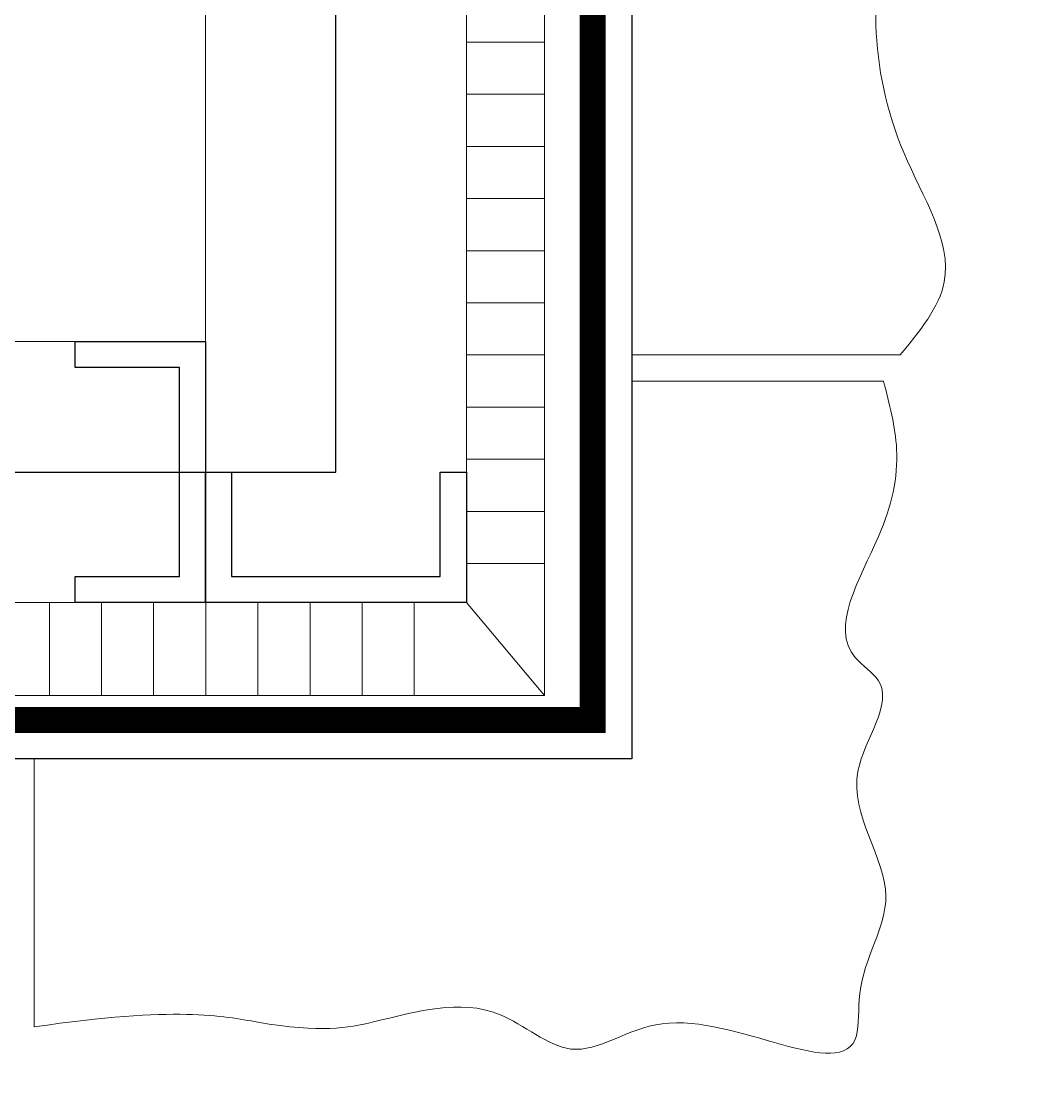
# Model space of a CAD drawing. Header units: centimetres. Extents: x -20963 to 233486, y -95276 to 159172.
# Drawn here: x 106213.05 to 106232.21, y 31717 to 31737.39 of the extents above; entities that cross this region are included whole.
import ezdxf

# ---------------------------------------------------------------- set-up
doc = ezdxf.new("R2010")
doc.units = ezdxf.units.CM
doc.header["$LTSCALE"] = 10
doc.header["$MEASUREMENT"] = 0
doc.linetypes.add('006 plans$0$$0$$0$DASHED2', pattern=[0.375, 0.25, -0.125])
doc.linetypes.add('DASHDOT2', pattern=[0.5, 0.25, -0.125, 0, -0.125])
for name, color, linetype in [('006 plans$0$$glazing$0$$WALL SECTION$0$External Wall Details$0$A-DETL-INSL', 8, 'Continuous'), ('006 plans$0$$glazing$0$isocab panels', 5, 'Continuous'), ('A-MA-DEMISE LINE', 10, 'DASHDOT2'), ('LP-DIMENSION_INT_100', 51, 'Continuous')]:
    doc.layers.add(name, color=color, linetype=linetype)
doc.layers.add('006 plans$0$A-DOOR', color=5, linetype='Continuous', lineweight=13)
doc.linetypes.add('006 plans$0$$glazing$0$$WALL SECTION$0$External Wall Details$0$BATTING', pattern='A,0.00254,-2.54,[134,ltypeshp.shx,S=2.54,R=0,X=-2.54,Y=0],-5.08,[134,ltypeshp.shx,S=2.54,R=180,X=2.54,Y=0],-2.54', length=10.16254)

# ---------------------------------------------------------------- blocks, each defined once
blk = doc.blocks.new('gfgf')
at = {"layer": '006 plans$0$$glazing$0$$WALL SECTION$0$External Wall Details$0$A-DETL-INSL', "linetype": '006 plans$0$$glazing$0$$WALL SECTION$0$External Wall Details$0$BATTING', "ltscale": 2.5}
blk.add_lwpolyline([(396704.72, 244855.04), (396810.33, 244855.04), (396810.33, 244605.03), (398256.43, 244605.04), (398256.43, 244855.04), (398362.03, 244855.04)], dxfattribs=at)
at = {"layer": '006 plans$0$$glazing$0$isocab panels'}
for p, q in [((398313.18, 244800), (398313.18, 244550)), ((398313.18, 244550), (397708.03, 244550))]:
    blk.add_line(p, q, dxfattribs=at)
for points in [[(398206.39, 244625.07), (398206.39, 244630.07), (398231.39, 244630.07), (398231.39, 244580), (398206.39, 244580), (398206.39, 244585), (398226.39, 244585), (398226.39, 244625.07), (398206.39, 244625.07)], [(398276.46, 244605), (398281.46, 244605), (398281.46, 244580), (398231.39, 244580), (398231.39, 244605), (398236.39, 244605), (398236.39, 244585), (398276.46, 244585), (398276.46, 244605)]]:
    blk.add_lwpolyline(points, dxfattribs=at)
at = {"layer": '006 plans$0$A-DOOR'}
for p, q in [((398231.39, 244580), (398231.39, 244880.07)), ((398296.46, 244687.5), (398281.46, 244687.5)), ((398296.46, 244677.5), (398281.46, 244677.5)), ((398296.46, 244667.5), (398281.46, 244667.5)), ((398296.46, 244657.5), (398281.46, 244657.5)), ((398296.46, 244647.5), (398281.46, 244647.5)), ((398296.46, 244637.5), (398281.46, 244637.5)), ((398231.39, 244630.07), (397708.03, 244630.07)), ((398296.46, 244627.5), (398281.46, 244627.5)), ((398364.67, 244627.5), (398313.18, 244627.5)), ((398361.47, 244622.5), (398313.18, 244622.5)), ((398296.46, 244617.5), (398281.46, 244617.5)), ((398296.46, 244607.5), (398281.46, 244607.5)), ((398296.46, 244597.5), (398281.46, 244597.5)), ((398296.46, 244587.5), (398281.46, 244587.5)), ((397708.03, 244580), (398281.46, 244580)), ((398201.46, 244580), (398201.46, 244562.2)), ((398211.46, 244580), (398211.46, 244562.2)), ((398221.46, 244580), (398221.46, 244562.2)), ((398231.46, 244580), (398231.46, 244562.2)), ((398241.46, 244580), (398241.46, 244562.2)), ((398251.46, 244580), (398251.46, 244562.2)), ((398261.46, 244580), (398261.46, 244562.2)), ((398271.46, 244580), (398271.46, 244562.2)), ((398281.46, 244580), (398281.46, 244580)), ((398281.46, 244580), (398296.46, 244562.2)), ((398198.57, 244550), (398198.57, 244498.6))]:
    blk.add_line(p, q, dxfattribs=at)
for points in [[(398387.62, 244830), (398281.46, 244830), (398281.46, 244580)], [(398281.46, 244580), (398281.46, 244830)], [(398387.62, 244815), (398296.46, 244815), (398296.46, 244562.2), (397708.03, 244562.2)]]:
    blk.add_lwpolyline(points, dxfattribs=at)
at = {"layer": '006 plans$0$A-DOOR', "linetype": '006 plans$0$$0$$0$DASHED2', "ltscale": 100, "const_width": 5}
blk.add_lwpolyline([(398383.55, 244807.5), (398305.68, 244807.5), (398305.68, 244557.5), (397708.03, 244557.5)], dxfattribs=at)
at = {"layer": '006 plans$0$A-DOOR'}
for points, knots in [([(398364.67, 244627.5), (398368.43, 244632.07), (398378.16, 244643.9), (398358.46, 244673.68), (398358.71, 244706.4), (398372.01, 244737.79), (398356.8, 244765.21), (398359.6, 244787.1), (398361.25, 244800)], [0, 0, 0, 0, 16.37223, 42.345685, 91.298963, 112.674322, 139.356732, 177.611236, 177.611236, 177.611236, 177.611236]), ([(398361.47, 244622.5), (398362.62, 244618.11), (398365.27, 244608.07), (398361.3, 244591.2), (398349.53, 244572.83), (398365.4, 244562.88), (398349.94, 244544.7), (398367.36, 244525.06), (398355.95, 244509.52), (398358.08, 244484.55), (398323.13, 244507.7), (398302.38, 244489.91), (398285.52, 244505.7), (398266.53, 244499.9), (398251.06, 244496.92), (398225.93, 244502.68), (398198.57, 244498.6)], [0, 0, 0, 0, 13.301425, 30.456261, 54.078391, 60.33238, 78.134801, 102.730604, 122.041911, 130.180592, 167.474911, 185.66824, 200.883148, 225.091959, 240.109218, 248.249873, 248.249873, 248.249873, 248.249873])]:
    blk.add_open_spline(points, degree=3, knots=knots, dxfattribs=at)
blk = doc.blocks.new('PLAN')
at = {"layer": 'A-MA-DEMISE LINE', "color": 4, "xscale": 0.1, "yscale": 0.1, "zscale": 0.1}
blk.add_blockref('gfgf', (62317.381, 7268.244, 0), dxfattribs=at)

msp = doc.modelspace()

# ---------------------------------------------------------------- block references
at = {"layer": 'LP-DIMENSION_INT_100', "color": 2}
msp.add_blockref('PLAN', (4076.067, 0), dxfattribs=at)

doc.saveas('drawing.dxf')
